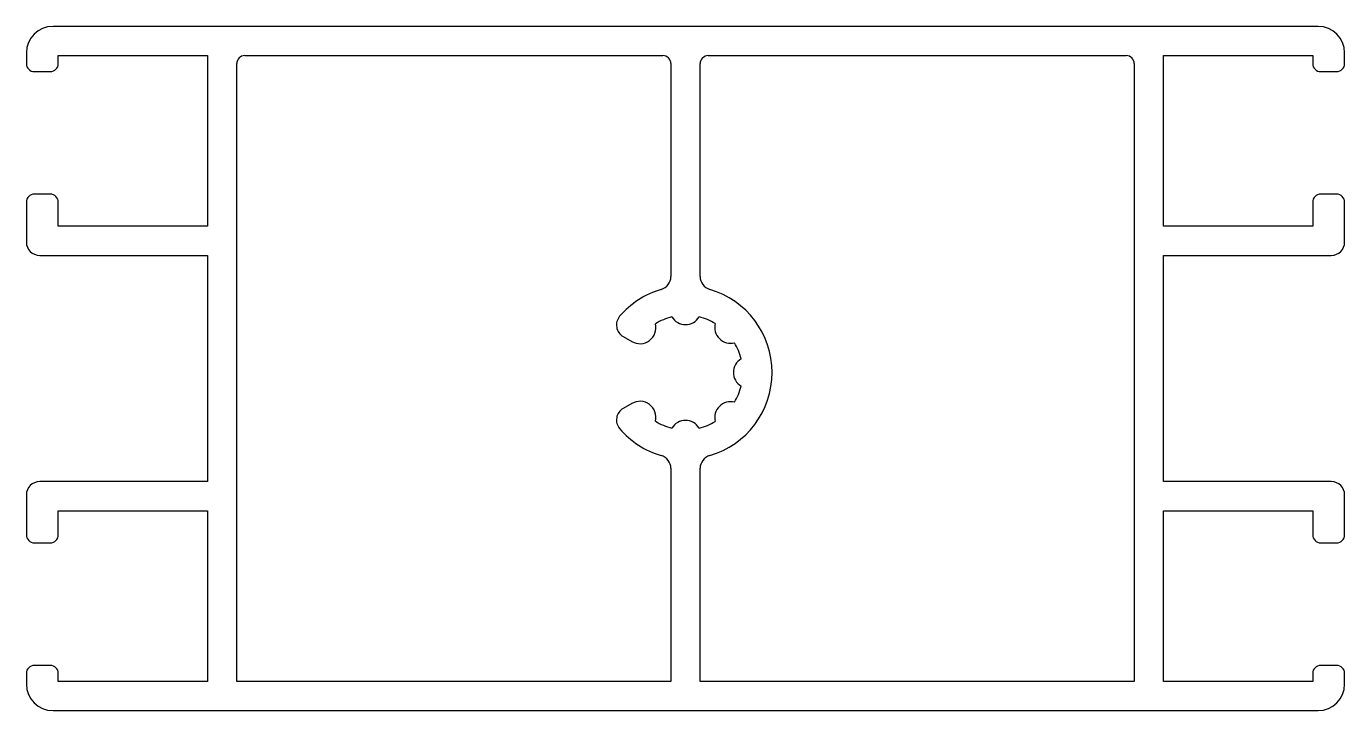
# Model space of a CAD drawing. Extents: x 1637.8 to 1687.3, y 2075.3 to 2101.
import ezdxf

# ---------------------------------------------------------------- set-up
doc = ezdxf.new("R2010")
doc.units = 0
doc.layers.get('0').update_dxf_attribs({"linetype": 'CONTINUOUS'})

msp = doc.modelspace()

# ---------------------------------------------------------------- linework, layer by layer
for p, q in [((1686.316, 2100.992), (1638.816, 2100.992)), ((1637.816, 2099.992), (1637.816, 2099.592)), ((1639.016, 2099.592), (1639.016, 2099.892)), ((1639.016, 2099.892), (1644.616, 2099.892)), ((1644.616, 2099.892), (1644.616, 2093.49)), ((1646.016, 2099.892), (1661.716, 2099.892)), ((1663.416, 2099.892), (1679.116, 2099.892)), ((1680.516, 2093.49), (1680.516, 2099.892)), ((1680.516, 2099.892), (1686.116, 2099.892)), ((1686.116, 2099.892), (1686.116, 2099.592)), ((1687.316, 2099.592), (1687.316, 2099.992)), ((1645.716, 2076.387), (1645.716, 2099.592)), ((1662.016, 2099.592), (1662.016, 2091.59)), ((1663.116, 2091.59), (1663.116, 2099.592)), ((1679.416, 2099.592), (1679.416, 2076.387)), ((1638.116, 2099.292), (1638.716, 2099.292)), ((1686.416, 2099.292), (1687.016, 2099.292)), ((1637.816, 2094.39), (1637.816, 2092.89)), ((1638.716, 2094.69), (1638.116, 2094.69)), ((1639.016, 2093.49), (1639.016, 2094.39)), ((1686.116, 2094.39), (1686.116, 2093.49)), ((1687.016, 2094.69), (1686.416, 2094.69)), ((1687.316, 2092.89), (1687.316, 2094.39)), ((1644.616, 2093.49), (1639.016, 2093.49)), ((1686.116, 2093.49), (1680.516, 2093.49)), ((1638.316, 2092.39), (1644.616, 2092.39)), ((1644.616, 2092.39), (1644.616, 2083.89)), ((1680.516, 2083.89), (1680.516, 2092.39)), ((1680.516, 2092.39), (1686.816, 2092.39)), ((1660.224, 2089.342), (1660.553, 2089.152)), ((1660.553, 2086.828), (1660.224, 2086.638)), ((1662.016, 2084.39), (1662.016, 2076.387)), ((1663.116, 2076.387), (1663.116, 2084.39)), ((1644.616, 2083.89), (1638.316, 2083.89)), ((1686.816, 2083.89), (1680.516, 2083.89)), ((1637.816, 2083.39), (1637.816, 2081.89)), ((1687.316, 2081.89), (1687.316, 2083.39)), ((1639.016, 2081.89), (1639.016, 2082.79)), ((1639.016, 2082.79), (1644.616, 2082.79)), ((1644.616, 2082.79), (1644.616, 2076.387)), ((1680.516, 2076.387), (1680.516, 2082.79)), ((1680.516, 2082.79), (1686.116, 2082.79)), ((1686.116, 2082.79), (1686.116, 2081.89)), ((1638.116, 2081.59), (1638.716, 2081.59)), ((1686.416, 2081.59), (1687.016, 2081.59)), ((1637.816, 2076.687), (1637.816, 2076.287)), ((1638.716, 2076.987), (1638.116, 2076.987)), ((1639.016, 2076.387), (1639.016, 2076.687)), ((1686.116, 2076.687), (1686.116, 2076.387)), ((1687.016, 2076.987), (1686.416, 2076.987)), ((1687.316, 2076.287), (1687.316, 2076.687)), ((1644.616, 2076.387), (1639.016, 2076.387)), ((1662.016, 2076.387), (1645.716, 2076.387)), ((1679.416, 2076.387), (1663.116, 2076.387)), ((1686.116, 2076.387), (1680.516, 2076.387)), ((1638.816, 2075.287), (1686.316, 2075.287))]:
    msp.add_line(p, q)
for centre, radius, start, end in [((1638.816, 2099.992), 1, 90, 180), ((1686.316, 2099.992), 1, 0, 90), ((1646.016, 2099.592), 0.3, 90.0035, 180), ((1661.716, 2099.592), 0.3, 0, 90), ((1663.416, 2099.592), 0.3, 90, 180), ((1679.116, 2099.592), 0.3, 0, 90), ((1638.116, 2099.592), 0.3, 180, 270.0023), ((1638.716, 2099.592), 0.3, 270.0035, 0), ((1686.416, 2099.592), 0.3, 180, 270.0035), ((1687.016, 2099.592), 0.3, 270.0023, 0), ((1638.116, 2094.39), 0.3, 90.0023, 180.0023), ((1638.716, 2094.39), 0.3, 0.0023, 90.0035), ((1686.416, 2094.39), 0.3, 90.0035, 180.0023), ((1687.016, 2094.39), 0.3, 0.0023, 90.0023), ((1638.316, 2092.89), 0.5, 180, 270), ((1686.816, 2092.89), 0.5, 270, 360), ((1661.516, 2091.59), 0.5, 286.2602, 0), ((1663.616, 2091.59), 0.5, 180, 253.7398), ((1662.566, 2087.99), 3.25, 106.2602, 139.5243), ((1662.566, 2087.99), 3.25, 286.2602, 73.7398), ((1660.474, 2089.775), 0.5, 139.5243, 240), ((1662.566, 2087.99), 2.15, 103.7908, 121.7317), ((1662.566, 2090.39), 0.6, 211.3299, 328.6701), ((1662.566, 2087.99), 2.15, 58.7908, 76.2092), ((1660.853, 2089.671), 0.6, 240, 14.1926), ((1664.263, 2089.687), 0.6, 166.3299, 283.6701), ((1662.566, 2087.99), 2.15, 13.7908, 31.2092), ((1664.966, 2087.99), 0.6, 121.3299, 238.6701), ((1662.566, 2087.99), 2.15, 328.7908, 346.2092), ((1660.474, 2086.205), 0.5, 120, 220.4757), ((1660.853, 2086.308), 0.6, 345.8074, 120), ((1664.263, 2086.293), 0.6, 76.3299, 193.6701), ((1662.566, 2087.99), 2.15, 238.2683, 256.2092), ((1662.566, 2085.59), 0.6, 31.3299, 148.6701), ((1662.566, 2087.99), 2.15, 283.7908, 301.2092), ((1662.566, 2087.99), 3.25, 220.4757, 253.7398), ((1661.516, 2084.39), 0.5, 0, 73.7398), ((1663.616, 2084.39), 0.5, 106.2602, 180), ((1638.316, 2083.39), 0.5, 90, 180), ((1686.816, 2083.39), 0.5, 0, 90), ((1638.116, 2081.89), 0.3, 180, 270.0023), ((1638.716, 2081.89), 0.3, 270.0035, 0), ((1686.416, 2081.89), 0.3, 180, 270.0035), ((1687.016, 2081.89), 0.3, 270.0023, 0), ((1638.116, 2076.687), 0.3, 90.0023, 180), ((1638.716, 2076.687), 0.3, 0, 90.0035), ((1686.416, 2076.687), 0.3, 90.0035, 180), ((1687.016, 2076.687), 0.3, 0, 90.0023), ((1638.816, 2076.287), 1, 180, 270), ((1686.316, 2076.287), 1, 270, 360)]:
    msp.add_arc(centre, radius, start, end)

doc.saveas('drawing.dxf')
